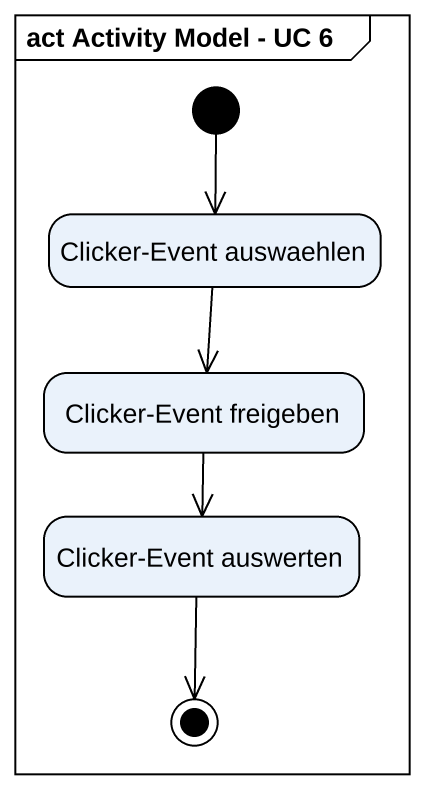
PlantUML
@startuml
mainframe act Activity Model - UC 6
hide empty description
state "Clicker-Event auswaehlen" as Clicker_Event_auswaehlen
state "Clicker-Event freigeben" as Clicker_Event_freigeben
state "Clicker-Event auswerten" as Clicker_Event_auswerten
[*] --> Clicker_Event_auswaehlen
Clicker_Event_auswaehlen --> Clicker_Event_freigeben
Clicker_Event_freigeben --> Clicker_Event_auswerten
Clicker_Event_auswerten --> [*]
@enduml
